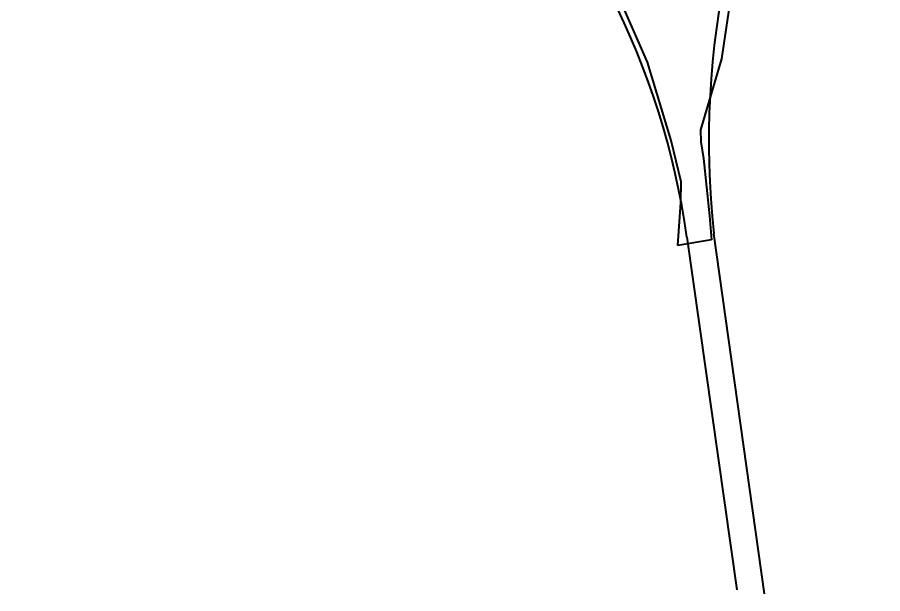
# Model space of a CAD drawing. Header units: metres. Extents: x 625987 to 635197, y 3048449 to 3066446.
# Drawn here: x 634648 to 634653.81, y 3063187 to 3063190.87 of the extents above; entities that cross this region are included whole.
import ezdxf

# ---------------------------------------------------------------- set-up
doc = ezdxf.new("R2010")
doc.units = ezdxf.units.M
doc.layers.add('C-BLDG', color=253, linetype='Continuous', lineweight=5)
doc.layers.add('C-ROAD-LAND', color=253, linetype='Continuous', lineweight=9)

msp = doc.modelspace()

# ---------------------------------------------------------------- linework, layer by layer
at = {"layer": 'C-BLDG', "lineweight": 40}
for p, q in [((634652.4977, 3063189.3909, 24568986.0801), (634652.8316, 3063187.0222, 24568986.0801)), ((634652.4977, 3063189.3909, 24568986.0801), (634652.8316, 3063187.0222, 24568986.0801)), ((634653.019, 3063186.9966, 24568986.0801), (634652.6779, 3063189.4163, 24568986.0801)), ((634653.019, 3063186.9966, 24568986.0801), (634652.6779, 3063189.4163, 24568986.0801))]:
    msp.add_line(p, q, dxfattribs=at)
for centre, major_axis, start_param, end_param in [((634658.3766, 3063190.0319, 24568986.0801), (-0.0009, 5.7319), 0.412909, 1.678243), ((634658.3766, 3063190.0319, 24568986.0801), (-0.0009, 5.7319), 0.412909, 1.678243), ((634647.3502, 3063188.6653, 24568986.0801), (-0.019, 5.1984), -1.434398, -0.129152), ((634647.3502, 3063188.6653, 24568986.0801), (-0.019, 5.1984), -1.434398, -0.129152)]:
    msp.add_ellipse(centre, major_axis=major_axis, ratio=1, start_param=start_param, end_param=end_param, dxfattribs=at)
at = {"layer": 'C-ROAD-LAND', "lineweight": 40}
for p, q in [((634652.8323, 3063191.277, 24568986.0801), (634652.7298, 3063190.5899, 24568986.0801)), ((634652.8323, 3063191.277, 24568986.0801), (634652.7298, 3063190.5899, 24568986.0801)), ((634652.2336, 3063190.5674, 24568986.0801), (634652.0293, 3063191.0309, 24568986.0801)), ((634652.2336, 3063190.5674, 24568986.0801), (634652.0293, 3063191.0309, 24568986.0801)), ((634652.392, 3063190.042, 24568986.0801), (634652.2336, 3063190.5674, 24568986.0801)), ((634652.392, 3063190.042, 24568986.0801), (634652.2336, 3063190.5674, 24568986.0801)), ((634652.7298, 3063190.5899, 24568986.0801), (634652.5889, 3063190.113, 24568986.0801)), ((634652.7298, 3063190.5899, 24568986.0801), (634652.5889, 3063190.113, 24568986.0801)), ((634652.5889, 3063190.113, 24568986.0801), (634652.5911, 3063190.0324, 24568986.0801)), ((634652.5889, 3063190.113, 24568986.0801), (634652.5911, 3063190.0324, 24568986.0801)), ((634652.4593, 3063189.7628, 24568986.0801), (634652.392, 3063190.042, 24568986.0801)), ((634652.4593, 3063189.7628, 24568986.0801), (634652.392, 3063190.042, 24568986.0801)), ((634652.5911, 3063190.0324, 24568986.0801), (634652.6075, 3063189.9209, 24568986.0801)), ((634652.5911, 3063190.0324, 24568986.0801), (634652.6075, 3063189.9209, 24568986.0801)), ((634652.6075, 3063189.9209, 24568986.0801), (634652.6497, 3063189.5359, 24568986.0801)), ((634652.6075, 3063189.9209, 24568986.0801), (634652.6497, 3063189.5359, 24568986.0801)), ((634652.4572, 3063189.6242, 24568986.0801), (634652.4593, 3063189.7628, 24568986.0801)), ((634652.4572, 3063189.6242, 24568986.0801), (634652.4593, 3063189.7628, 24568986.0801)), ((634652.437, 3063189.3371, 24568986.0801), (634652.4572, 3063189.6242, 24568986.0801)), ((634652.437, 3063189.3371, 24568986.0801), (634652.4572, 3063189.6242, 24568986.0801)), ((634652.6497, 3063189.5359, 24568986.0801), (634652.6632, 3063189.3751, 24568986.0801)), ((634652.6497, 3063189.5359, 24568986.0801), (634652.6632, 3063189.3751, 24568986.0801)), ((634652.6632, 3063189.3751, 24568986.0801), (634652.437, 3063189.3371, 24568986.0801)), ((634652.6632, 3063189.3751, 24568986.0801), (634652.437, 3063189.3371, 24568986.0801))]:
    msp.add_line(p, q, dxfattribs=at)

doc.saveas('drawing.dxf')
